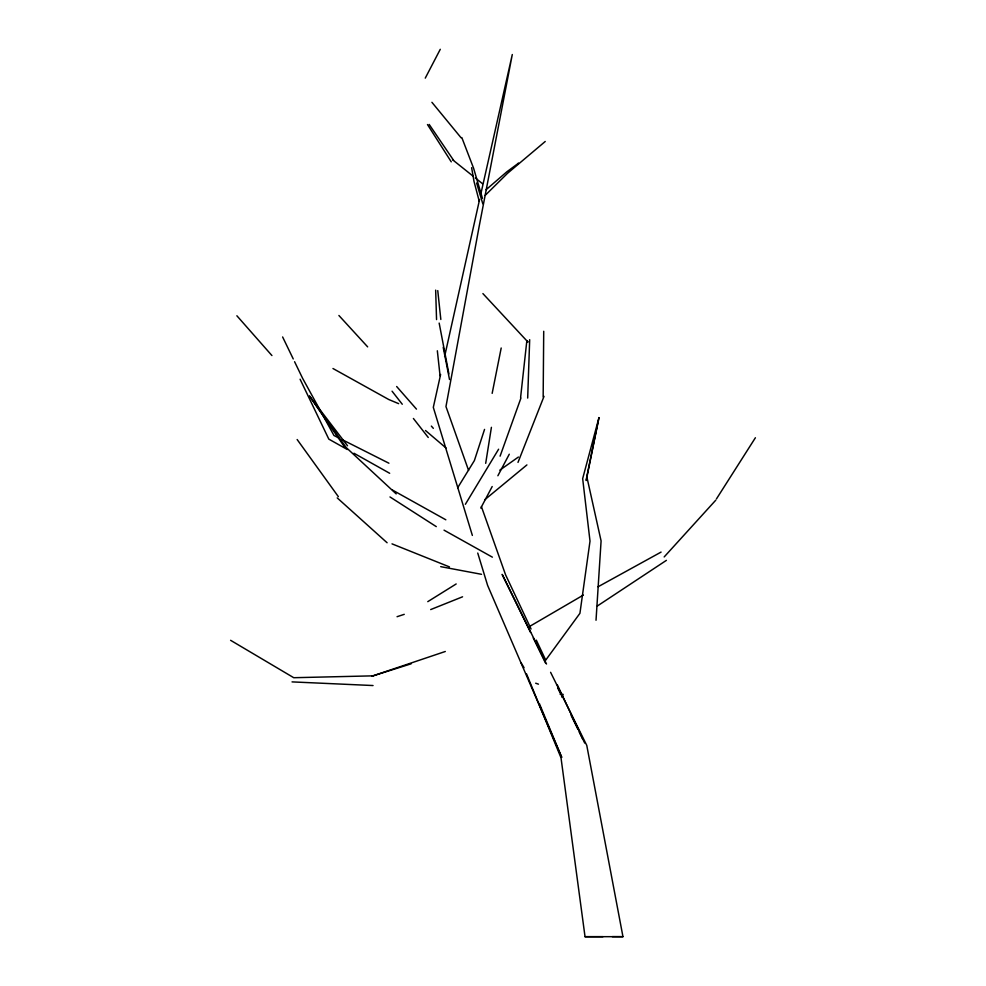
<?xml version="1.0" encoding="UTF-8"?>
<svg xmlns="http://www.w3.org/2000/svg" width="986" height="986" viewBox="0 0 986 986"><rect width="100%" height="100%" fill="white"/><g stroke="black" fill="none" stroke-linecap="round" stroke-linejoin="round"><path stroke-width="1.48" d="M543.163 396.914L543.717 331.284M527.683 398.061L529.679 339.677M596.025 620.256L601.09 540.932L586.793 476.595L598.97 417.608L582.664 478.641L590.01 541.129L579.928 613.317L544.777 661.396M520.596 397.481L526.832 340.811L527.978 342.068L482.906 293.594M586.793 476.595L586.214 480.539L598.97 417.608M485.691 463.334L491.41 427.332M492.162 393.365L501.196 347.996M440.619 374.458L433.31 407.366L472.356 535.41M444.612 356.513L479.59 199.468M480.601 194.994L512.289 54.526L479.159 226.398L445.968 406.565L468.572 470.371M484.545 429.403L474.377 460.585L457.652 487.787M500.087 456.161L520.928 398.085M517.995 462.397L544.013 396.36M425.262 78.128L440.274 49.3M480.786 508.086L492.187 486.542M497.881 475.757L509.281 454.213M561.712 697.065L563.191 694.39L560.221 694.39M465.367 504.302L498.608 449.209M716.428 498.953L755.399 437.747M664.17 556.942L715.75 500.198M485.174 195.388L507.531 173.302L545.233 141.479M486.123 189.694L506.829 171.81L518.562 163.146L518.044 163.54M484.718 499.779L526.906 464.924M499.816 470.174L518.402 457.036M597.368 605.983L666.4 560.356M427.776 601.657L456.185 583.958M529.186 626.677L583.379 595.063M598.046 586.781L661.088 552.086M430.697 609.57L462.57 596.801M404.248 614.34L397.062 616.706M445.302 651.487L371.87 676.223L411.187 663.788M373.349 675.841L293.754 677.715L230.601 640.308M526.573 673.956L561.009 757.815L585.031 936.688L622.955 936.675L586.769 745.404L550.595 672.304M602.951 936.688L585.031 936.688M612.281 936.651L622.955 936.675M292.041 681.893L373.041 685.541M440.717 566.654L481.513 574.308M535.681 683.212L538.455 684.161M392.021 543.865L449.431 566.888M398.627 403.644L388.73 399.503L332.972 368.517M338.087 437.599L333.971 435.516L302.554 378.205L294.58 361.714M342.216 439.67L388.915 463.21M392.551 490.104L445.832 519.795M444.033 530.16L492.384 557.164M347.343 449.517L328.819 439.127L300.089 379.228M353.949 453.24L389.667 473.28M390 496.956L436.28 526.623M452.512 159.707L472.91 176.026M475.314 177.948L482.511 183.704M425.484 430.5L446.005 447.952M337.212 497.893L387.104 542.756M396.187 493.9L346.234 447.57L309.579 396.15L347.54 445.783M338.901 315.483L367.655 346.875M236.874 315.766L271.926 355.552M396.655 386.512L416.474 409.128M431.35 426.088L433.335 428.343M431.917 102.31L461.078 137.781M392.058 391.195L402.263 404.248M413.405 418.483L428.257 437.476M297.143 439.522L338.358 496.661M309.579 396.15L344.632 447.089M429.181 124.433L453.548 160.262M427.48 124.544L451.255 161.84M520.953 662.604L524.059 667.682M546.503 664.022L502.145 574.37L530.554 632.445M533.266 637.979L545.431 662.875M557.608 687.76L560.985 694.674M571.14 715.417L577.895 729.246M579.25 732.006L582.627 738.921M282.625 336.965L293.249 358.953M531.072 629.006L505.559 574.764L481.414 506.619M536.31 640.136L545.468 659.609M557.238 684.641L584.71 743.062M539.342 703.511L561.749 757.396L487.626 585.438L477.742 553.06M461.818 137.559L473.576 168.187L482.437 198.322M476.62 183.002L482.795 203.782M479.245 201.267L473.995 181.338L471.628 167.706M439.164 323.088L448.901 373.891M449.505 379.536L443.219 347.355M437.34 350.782L440.064 375.814M437.759 290.611L440.828 319.464M435.664 290.143L436.551 319.575"/></g></svg>
